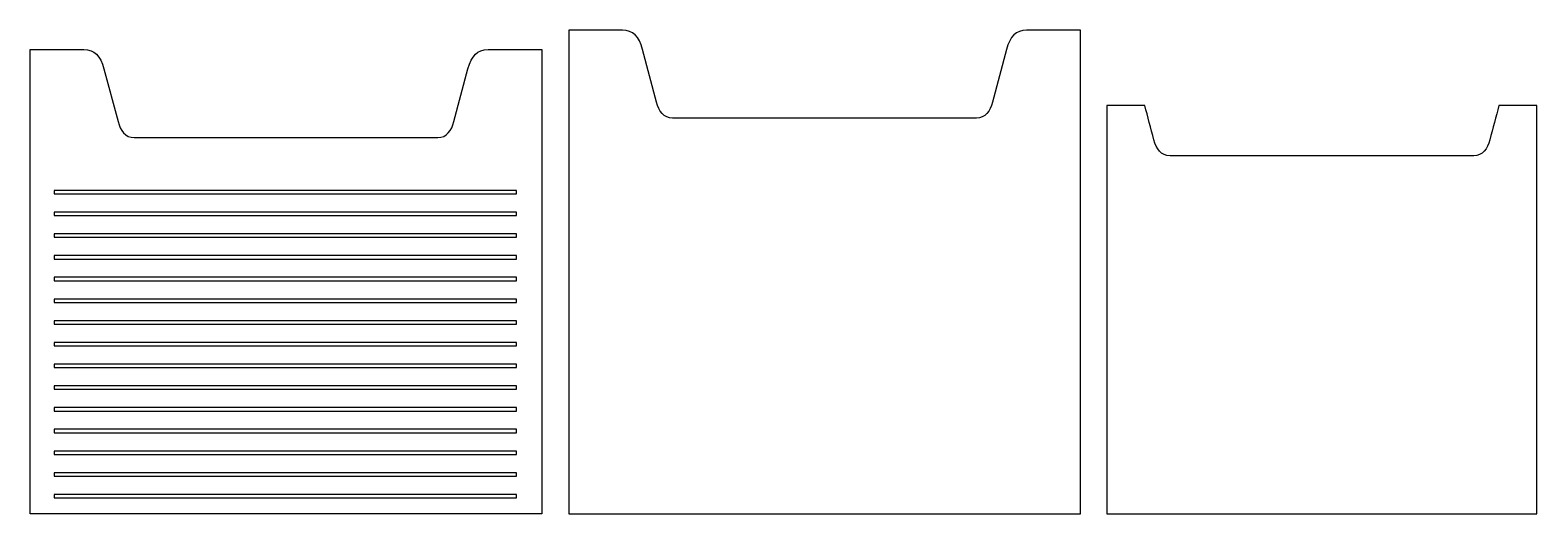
# Model space of a CAD drawing. Header units: millimetres. Extents: x -1220 to 182, y 780 to 1230.
import ezdxf

# ---------------------------------------------------------------- set-up
doc = ezdxf.new("R2010")
doc.units = ezdxf.units.MM
doc.header["$MEASUREMENT"] = 0
doc.layers.add('Pocket', color=1, linetype='Continuous', true_color=0xff0000)
doc.layers.add('Profile Cut', color=18, linetype='Continuous', true_color=0x000000)

msp = doc.modelspace()

# ---------------------------------------------------------------- linework, layer by layer
at = {"layer": 'Pocket'}
for p, q in [((-768.7, 1080.7), (-1195.8, 1080.7)), ((-1195.8, 1077.5), (-768.7, 1077.5)), ((-768.7, 1060.5), (-1195.8, 1060.5)), ((-1195.8, 1057.3), (-768.7, 1057.3)), ((-768.7, 1040.3), (-1195.8, 1040.3)), ((-1195.8, 1037.1), (-768.7, 1037.1)), ((-768.7, 1020.1), (-1195.8, 1020.1)), ((-1195.8, 1016.9), (-768.7, 1016.9)), ((-768.7, 999.9), (-1195.8, 999.9)), ((-1195.8, 996.7), (-768.7, 996.7)), ((-768.7, 979.7), (-1195.8, 979.7)), ((-1195.8, 976.5), (-768.7, 976.5)), ((-768.7, 959.5), (-1195.8, 959.5)), ((-1195.8, 956.3), (-768.7, 956.3)), ((-768.7, 939.3), (-1195.8, 939.3)), ((-1195.8, 936.1), (-768.7, 936.1)), ((-768.7, 919.1), (-1195.8, 919.1)), ((-1195.8, 915.9), (-768.7, 915.9)), ((-768.7, 898.9), (-1195.8, 898.9)), ((-1195.8, 895.7), (-768.7, 895.7)), ((-768.7, 878.7), (-1195.8, 878.7)), ((-1195.8, 875.5), (-768.7, 875.5)), ((-768.7, 858.5), (-1195.8, 858.5)), ((-1195.8, 855.3), (-768.7, 855.3)), ((-768.7, 838.3), (-1195.8, 838.3)), ((-1195.8, 835.1), (-768.7, 835.1)), ((-768.7, 818.1), (-1195.8, 818.1)), ((-1195.8, 814.9), (-768.7, 814.9)), ((-768.7, 797.9), (-1195.8, 797.9)), ((-1195.8, 794.7), (-768.7, 794.7))]:
    msp.add_line(p, q, dxfattribs=at)
for points in [[(-1195.8, 1080.7), (-1197.3, 1080.7), (-1197.3, 1077.5), (-1195.8, 1077.5)], [(-768.7, 1077.5), (-767.2, 1077.5), (-767.2, 1080.7), (-768.7, 1080.7)], [(-1195.8, 1060.5), (-1197.3, 1060.5), (-1197.3, 1057.3), (-1195.8, 1057.3)], [(-768.7, 1057.3), (-767.2, 1057.3), (-767.2, 1060.5), (-768.7, 1060.5)], [(-1195.8, 1040.3), (-1197.3, 1040.3), (-1197.3, 1037.1), (-1195.8, 1037.1)], [(-768.7, 1037.1), (-767.2, 1037.1), (-767.2, 1040.3), (-768.7, 1040.3)], [(-1195.8, 1020.1), (-1197.3, 1020.1), (-1197.3, 1016.9), (-1195.8, 1016.9)], [(-768.7, 1016.9), (-767.2, 1016.9), (-767.2, 1020.1), (-768.7, 1020.1)], [(-1195.8, 999.9), (-1197.3, 999.9), (-1197.3, 996.7), (-1195.8, 996.7)], [(-768.7, 996.7), (-767.2, 996.7), (-767.2, 999.9), (-768.7, 999.9)], [(-1195.8, 979.7), (-1197.3, 979.7), (-1197.3, 976.5), (-1195.8, 976.5)], [(-768.7, 976.5), (-767.2, 976.5), (-767.2, 979.7), (-768.7, 979.7)], [(-1195.8, 959.5), (-1197.3, 959.5), (-1197.3, 956.3), (-1195.8, 956.3)], [(-768.7, 956.3), (-767.2, 956.3), (-767.2, 959.5), (-768.7, 959.5)], [(-1195.8, 939.3), (-1197.3, 939.3), (-1197.3, 936.1), (-1195.8, 936.1)], [(-768.7, 936.1), (-767.2, 936.1), (-767.2, 939.3), (-768.7, 939.3)], [(-1195.8, 919.1), (-1197.3, 919.1), (-1197.3, 915.9), (-1195.8, 915.9)], [(-768.7, 915.9), (-767.2, 915.9), (-767.2, 919.1), (-768.7, 919.1)], [(-1195.8, 898.9), (-1197.3, 898.9), (-1197.3, 895.7), (-1195.8, 895.7)], [(-768.7, 895.7), (-767.2, 895.7), (-767.2, 898.9), (-768.7, 898.9)], [(-1195.8, 878.7), (-1197.3, 878.7), (-1197.3, 875.5), (-1195.8, 875.5)], [(-768.7, 875.5), (-767.2, 875.5), (-767.2, 878.7), (-768.7, 878.7)], [(-1195.8, 858.5), (-1197.3, 858.5), (-1197.3, 855.3), (-1195.8, 855.3)], [(-768.7, 855.3), (-767.2, 855.3), (-767.2, 858.5), (-768.7, 858.5)], [(-1195.8, 838.3), (-1197.3, 838.3), (-1197.3, 835.1), (-1195.8, 835.1)], [(-768.7, 835.1), (-767.2, 835.1), (-767.2, 838.3), (-768.7, 838.3)], [(-1195.8, 818.1), (-1197.3, 818.1), (-1197.3, 814.9), (-1195.8, 814.9)], [(-768.7, 814.9), (-767.2, 814.9), (-767.2, 818.1), (-768.7, 818.1)], [(-1195.8, 797.9), (-1197.3, 797.9), (-1197.3, 794.7), (-1195.8, 794.7)], [(-768.7, 794.7), (-767.2, 794.7), (-767.2, 797.9), (-768.7, 797.9)]]:
    msp.add_lwpolyline(points, dxfattribs=at)
at = {"layer": 'Profile Cut'}
for p, q in [((-668.7, 1229.8), (-718.7, 1229.8)), ((-718.7, 1229.8), (-718.7, 779.8)), ((-242.7, 1229.8), (-292.7, 1229.8)), ((-242.7, 779.8), (-242.7, 1229.8)), ((-1219.7, 779.8), (-1219.7, 1211.8)), ((-1219.7, 1211.8), (-1169.7, 1211.8)), ((-793.7, 1211.8), (-743.7, 1211.8)), ((-743.7, 1211.8), (-743.7, 779.8)), ((-637, 1162.9), (-650.1, 1211.8)), ((-311.4, 1211.8), (-324.5, 1162.9)), ((-1151, 1193.8), (-1137.9, 1144.9)), ((-825.5, 1144.9), (-812.4, 1193.8)), ((-182.9, 1159.8), (-218.1, 1159.8)), ((-218.1, 1159.8), (-218.1, 779.8)), ((181.9, 1159.8), (146.7, 1159.8)), ((181.9, 779.8), (181.9, 1159.8)), ((-339.5, 1147.9), (-622, 1147.9)), ((-1122.9, 1129.9), (-840.5, 1129.9)), ((-743.7, 779.8), (-1219.7, 779.8)), ((-718.7, 779.8), (-242.7, 779.8)), ((-218.1, 779.8), (181.9, 779.8))]:
    msp.add_line(p, q, dxfattribs=at)
for points in [[(-650.1, 1211.8), (-653.3, 1224), (-658.8, 1229.8), (-668.7, 1229.8)], [(-292.7, 1229.8), (-302.7, 1229.8), (-308.1, 1224), (-311.4, 1211.8)], [(-1169.7, 1211.8), (-1159.8, 1211.8), (-1154.3, 1206), (-1151, 1193.8)], [(-812.4, 1193.8), (-809.1, 1206), (-803.6, 1211.8), (-793.7, 1211.8)], [(-622, 1147.9), (-630.3, 1147.9), (-634.8, 1154.4), (-637, 1162.9)], [(-324.5, 1162.9), (-326.7, 1154.4), (-331.2, 1147.9), (-339.5, 1147.9)], [(-1137.9, 1144.9), (-1135.7, 1136.4), (-1131.2, 1129.9), (-1122.9, 1129.9)], [(-840.5, 1129.9), (-832.2, 1129.9), (-827.6, 1136.4), (-825.5, 1144.9)]]:
    msp.add_open_spline(points, degree=3, dxfattribs=at)
msp.add_open_spline([(146.7, 1159.8), (143.9, 1149.2), (141, 1138.5), (138.2, 1127.9), (136, 1119.4), (131.4, 1112.9), (123.2, 1112.9), (29, 1112.9), (-65.2, 1112.9), (-159.3, 1112.9), (-167.6, 1112.9), (-172.1, 1119.4), (-174.3, 1127.9), (-177.2, 1138.5), (-180, 1149.2), (-182.9, 1159.8)], degree=3, knots=[0, 0, 0, 0, 33.099019, 33.099019, 33.099019, 33.508295, 33.508295, 33.508295, 361.216469, 361.216469, 361.216469, 361.625744, 361.625744, 361.625744, 394.724823, 394.724823, 394.724823, 394.724823], dxfattribs=at)

doc.saveas('drawing.dxf')
